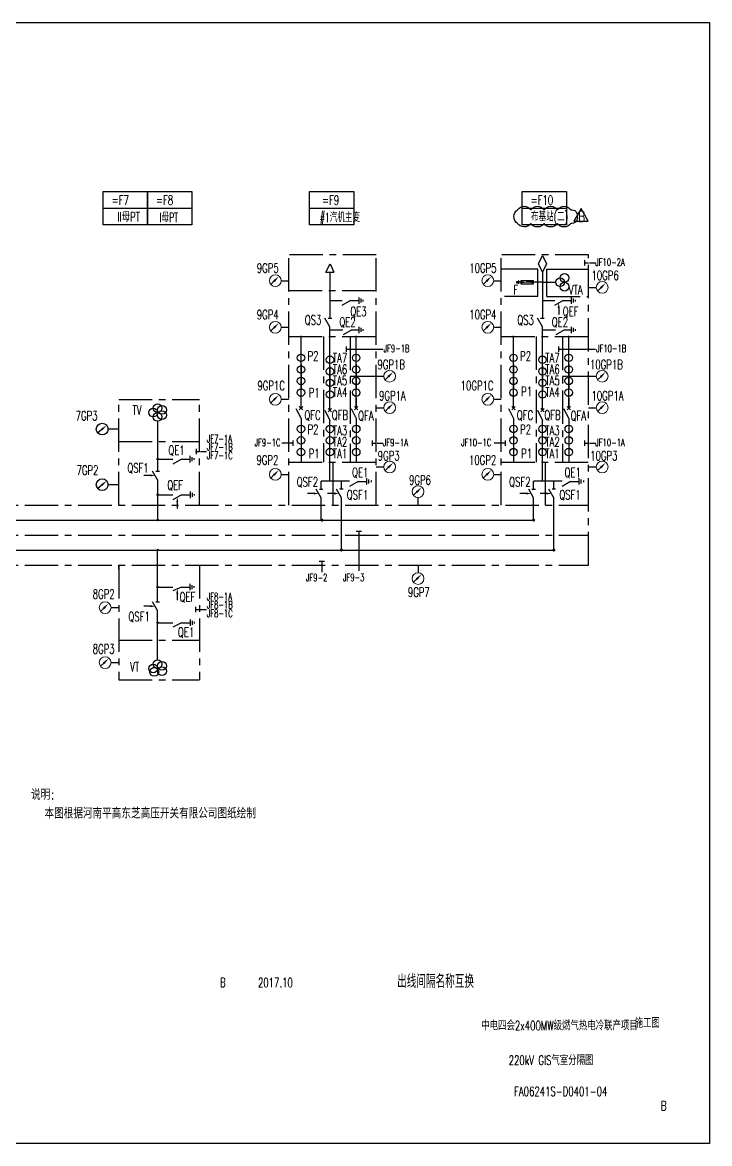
# Model space of a CAD drawing. Extents: x -61205 to 26665, y -81742 to 98141.
# Drawn here: x -8882 to 16865, y -81742 to -39742 of the extents above; entities that cross this region are included whole.
import ezdxf

# ---------------------------------------------------------------- set-up
doc = ezdxf.new("R2010")
doc.units = 0
doc.header["$LTSCALE"] = 1000
doc.header["$MEASUREMENT"] = 0
doc.linetypes.add('G', pattern=[2, 1.25, -0.25, 0.25, -0.25])
doc.layers.get('0').update_dxf_attribs({"linetype": 'CONTINUOUS'})
for name, color, linetype in [('01', 7, 'CONTINUOUS'), ('02', 1, 'CONTINUOUS'), ('05', 4, 'G'), ('06', 4, 'G'), ('08', 1, 'CONTINUOUS'), ('09', 3, 'CONTINUOUS'), ('1', 7, 'CONTINUOUS'), ('11', 6, 'CONTINUOUS')]:
    doc.layers.add(name, color=color, linetype=linetype)
doc.styles.add('DXT', font='geditxt.shx', dxfattribs={"width": 0.72, "bigfont": 'hzfs_1.shx'})
doc.styles.add('intecad', font='geditxt.shx', dxfattribs={"width": 0.667, "bigfont": 'hzfs_1.shx'})

# ---------------------------------------------------------------- blocks, each defined once
blk = doc.blocks.new('SLAJDKA')
blk.add_lwpolyline([(203165, 83952), (202894, 84422), (202623, 83953)], close=True)
at = {"layer": '1', "color": 7, "linetype": 'Continuous', "style": 'DXT', "width": 0.72}
blk.add_text('B', height=400, dxfattribs=at).set_placement((202788, 83924))

msp = doc.modelspace()

# ---------------------------------------------------------------- hatches: boundary and pattern name
at = {"layer": '01'}
h = msp.add_hatch(color=256, dxfattribs=at)
h.paths.add_polyline_path([(-3815.901, -56070.488), (-3815.901, -56101.098), (-3785.291, -56101.098, 0.414213562)])
h.paths.add_polyline_path([(-3815.901, -56070.488, 0.414213562), (-3846.512, -56101.098), (-3815.901, -56101.098)])
h.paths.add_polyline_path([(-3785.291, -56101.098), (-3846.512, -56101.098, 1)])
h = msp.add_hatch(color=256, dxfattribs=at)
h.paths.add_polyline_path([(-3815.901, -57407.451), (-3815.901, -57438.061), (-3785.291, -57438.061, 0.414213562)])
h.paths.add_polyline_path([(-3815.901, -57407.451, 0.414213562), (-3846.512, -57438.061), (-3815.901, -57438.061)])
h.paths.add_polyline_path([(-3785.291, -57438.061), (-3846.512, -57438.061, 1)])
h = msp.add_hatch(color=256, dxfattribs=at)
h.paths.add_polyline_path([(-3815.901, -58354.285), (-3815.901, -58384.896), (-3785.291, -58384.896, 0.414213562)])
h.paths.add_polyline_path([(-3815.901, -58354.285, 0.414213562), (-3846.512, -58384.896), (-3815.901, -58384.896)])
h.paths.add_polyline_path([(-3785.291, -58384.896), (-3846.512, -58384.896, 1)])
h = msp.add_hatch(color=256, dxfattribs=at)
h.paths.add_polyline_path([(-3815.901, -59477.101), (-3815.901, -59507.712), (-3785.291, -59507.712, 0.414213562)])
h.paths.add_polyline_path([(-3815.901, -59477.101, 0.414213562), (-3846.512, -59507.712), (-3815.901, -59507.712)])
h.paths.add_polyline_path([(-3785.291, -59507.712), (-3846.512, -59507.712, 1)])
h = msp.add_hatch(color=256, dxfattribs=at)
h.paths.add_polyline_path([(-3815.901, -60861.812), (-3815.901, -60892.422), (-3785.291, -60892.422, 0.414213562)])
h.paths.add_polyline_path([(-3815.901, -60861.812, 0.414213562), (-3846.512, -60892.422), (-3815.901, -60892.422)])
h.paths.add_polyline_path([(-3785.291, -60892.422), (-3846.512, -60892.422, 1)])
h = msp.add_hatch(color=256, dxfattribs=at)
h.paths.add_polyline_path([(-3815.901, -62198.775), (-3815.901, -62229.385), (-3785.291, -62229.385, 0.414213562)])
h.paths.add_polyline_path([(-3815.901, -62198.775, 0.414213562), (-3846.512, -62229.385), (-3815.901, -62229.385)])
h.paths.add_polyline_path([(-3785.291, -62229.385), (-3846.512, -62229.385, 1)])

# ---------------------------------------------------------------- linework, layer by layer
for p, q in [((-5855.63, -46696.036), (-4195.244, -46696.036)), ((-4195.244, -46696.036), (-2534.858, -46696.036)), ((1871.812, -46696.036), (3532.198, -46696.036)), ((9842.956, -46696.036), (11503.342, -46696.036)), ((12369.546, -48748.569), (12598.06, -48748.569)), ((815.219, -49416.688), (1100.932, -49416.688)), ((8776.59, -49416.688), (9062.303, -49416.688)), ((815.219, -51162.385), (1100.932, -51162.385)), ((8776.59, -51162.385), (9062.303, -51162.385)), ((3431.148, -51978.608), (4625.701, -51978.608)), ((11392.519, -51978.608), (12587.072, -51978.608)), ((815.219, -53859.267), (1100.932, -53859.267)), ((8776.59, -53859.267), (9062.303, -53859.267)), ((-2209.073, -55817.439), (-1980.559, -55817.439)), ((1066.046, -55502.507), (837.532, -55502.507)), ((4408.175, -55501.715), (4636.689, -55501.715)), ((9027.417, -55502.507), (8798.903, -55502.507)), ((12369.546, -55501.715), (12598.06, -55501.715)), ((815.219, -56673.9), (1100.932, -56673.9)), ((4373.289, -56394.306), (4659.002, -56394.306)), ((8776.59, -56673.9), (9062.303, -56673.9)), ((12334.66, -56394.306), (12620.374, -56394.306)), ((5942.031, -57823.488), (5942.031, -57537.774)), ((3721.135, -58981.19), (3721.135, -60291.988)), ((2332.006, -60104.006), (2332.006, -60332.519)), ((5942.031, -60069.12), (5942.031, -60354.833)), ((-5561.275, -61665.037), (-5275.562, -61665.037)), ((-2209.073, -61733.342), (-1980.559, -61733.342)), ((-5561.275, -63724.298), (-5275.562, -63724.298))]:
    msp.add_line(p, q)
msp.add_lwpolyline([(-57434.652, -39741.701), (16865.348, -39741.701), (16865.348, -81741.701), (-57434.652, -81741.701)], close=True)
msp.add_lwpolyline([(9665.673, -46761.302, -0.52056705), (10165.673, -46761.302, -0.52056705), (10665.673, -46761.302, -0.52056705), (11165.673, -46761.302, -0.52056705), (11665.673, -46761.302, -0.52056705), (11908.329, -47018.647, -0.52056705), (11663.255, -47273.573, -0.52056705), (11163.255, -47273.573, -0.52056705), (10663.255, -47273.573, -0.52056705), (10163.255, -47273.573, -0.52056705), (9665.673, -47271.154, -0.52056705)], format="xyb", close=True)
at = {"linetype": 'ByBlock', "lineweight": 18}
for points in [[(539.458, -49438.459), (422.475, -49555.442)], [(8500.829, -49438.459), (8383.846, -49555.442)], [(12785.924, -49687.643), (12668.941, -49804.626)], [(539.458, -51184.157), (422.475, -51301.139)], [(8500.829, -51184.157), (8383.846, -51301.139)], [(4826.13, -53016.623), (4709.147, -53133.606)], [(12787.501, -53016.623), (12670.518, -53133.606)], [(539.458, -53881.038), (422.475, -53998.021)], [(8500.829, -53881.038), (8383.846, -53998.021)], [(4824.553, -54195.259), (4707.57, -54312.242)], [(12785.924, -54195.259), (12668.941, -54312.242)], [(539.458, -56695.671), (422.475, -56812.654)], [(4824.553, -56416.077), (4707.57, -56533.06)], [(8500.829, -56695.671), (8383.846, -56812.654)], [(12785.924, -56416.077), (12668.941, -56533.06)], [(5886.926, -57338.89), (5769.943, -57455.873)], [(5886.926, -60597.26), (5769.943, -60714.243)], [(-5837.036, -61686.808), (-5954.019, -61803.791)], [(-5837.036, -63746.069), (-5954.019, -63863.052)]]:
    msp.add_lwpolyline(points, dxfattribs=at)
for centre in [(594.563, -49416.688), (8555.934, -49416.688), (12841.029, -49665.872), (594.563, -51162.385), (8555.934, -51162.385), (4878.198, -52994.852), (12839.569, -52994.852), (594.563, -53859.267), (8555.934, -53859.267), (4879.658, -54173.488), (12841.029, -54173.488), (4879.658, -56394.306), (12841.029, -56394.306), (594.563, -56673.9), (8555.934, -56673.9), (5942.031, -57317.119), (5942.031, -60575.489), (-5781.931, -61665.037), (-5781.931, -63724.298)]:
    msp.add_circle(centre, 220.656, dxfattribs=at)
for points in [[(572.833, -49468.798), (724.526, -49256.428), (512.156, -49408.121)], [(8534.204, -49468.798), (8685.897, -49256.428), (8473.527, -49408.121)], [(12819.3, -49717.982), (12970.993, -49505.612), (12758.622, -49657.305)], [(572.833, -51214.495), (724.526, -51002.125), (512.156, -51153.818)], [(8534.204, -51214.495), (8685.897, -51002.125), (8473.527, -51153.818)], [(4856.468, -53046.962), (5008.161, -52834.591), (4795.791, -52986.284)], [(12817.839, -53046.962), (12969.533, -52834.591), (12757.162, -52986.284)], [(572.833, -53911.377), (724.526, -53699.007), (512.156, -53850.7)], [(8534.204, -53911.377), (8685.897, -53699.007), (8473.527, -53850.7)], [(4857.929, -54225.598), (5009.622, -54013.228), (4797.251, -54164.921)], [(12819.3, -54225.598), (12970.993, -54013.228), (12758.622, -54164.921)], [(4857.929, -56446.416), (5009.622, -56234.046), (4797.251, -56385.739)], [(12819.3, -56446.416), (12970.993, -56234.046), (12758.622, -56385.739)], [(572.833, -56726.01), (724.526, -56513.639), (512.156, -56665.332)], [(8534.204, -56726.01), (8685.897, -56513.639), (8473.527, -56665.332)], [(5920.301, -57369.228), (6071.994, -57156.858), (5859.624, -57308.551)], [(5920.301, -60627.598), (6071.994, -60415.228), (5859.624, -60566.921)], [(-5803.661, -61717.146), (-5651.968, -61504.776), (-5864.338, -61656.469)], [(-5803.661, -63776.408), (-5651.968, -63564.038), (-5864.338, -63715.731)]]:
    msp.add_solid(points, dxfattribs=at)
at = {"layer": '01'}
for p, q in [((10449.583, -48783.82), (10602.363, -48471.682)), ((10602.363, -48471.682), (10751.439, -48791.073)), ((12184.663, -48648.569), (12184.663, -48848.569)), ((2491.756, -49103.307), (2644.536, -48791.169)), ((2640.992, -49103.307), (2641.505, -50819.708)), ((2644.536, -48791.169), (2790.227, -49103.307)), ((10602.363, -49103.307), (10449.583, -48783.82)), ((10751.439, -48791.073), (10602.363, -49103.307)), ((10602.363, -49103.307), (10602.876, -50819.708)), ((12184.663, -48748.569), (12334.66, -48748.569)), ((9624.768, -49447.935), (9624.768, -49505.973)), ((9665.568, -49517.459), (9665.568, -49435.859)), ((9706.368, -49415.459), (9706.368, -49537.859)), ((9829.664, -49476.659), (9706.368, -49476.659)), ((9806.499, -49541.939), (9806.499, -49411.379)), ((9806.499, -49411.379), (10260.828, -49411.379)), ((10260.828, -49541.939), (9806.499, -49541.939)), ((10260.828, -49476.659), (9992.864, -49476.659)), ((10602.474, -49476.659), (10060.778, -49476.659)), ((10602.876, -49476.659), (10103.496, -49476.659)), ((10260.828, -49411.379), (10260.828, -49541.939)), ((10602.876, -49476.659), (11102.256, -49476.659)), ((2641.505, -50164.448), (3101.639, -50164.448)), ((3412.707, -50164.448), (3089.579, -50351.006)), ((3412.707, -50164.448), (3733.966, -50164.448)), ((3733.966, -50285.118), (3733.966, -50043.777)), ((3809.386, -50239.867), (3809.386, -50089.028)), ((3884.805, -50194.615), (3884.805, -50134.28)), ((10602.876, -50164.448), (11063.01, -50164.448)), ((11374.078, -50164.448), (11050.95, -50351.006)), ((11374.078, -50164.448), (11695.337, -50164.448)), ((11695.337, -50285.118), (11695.337, -50043.777)), ((11770.757, -50239.867), (11770.757, -50089.028)), ((11846.176, -50194.615), (11846.176, -50134.28)), ((2641.505, -51142.836), (2454.947, -50819.708)), ((2574.232, -50819.708), (2708.778, -50819.708)), ((10602.876, -51142.836), (10416.318, -50819.708)), ((10535.603, -50819.708), (10670.149, -50819.708)), ((2641.505, -54262.822), (2641.505, -51142.836)), ((3733.966, -51380.546), (3733.966, -51139.205)), ((3809.386, -51335.295), (3809.386, -51184.456)), ((3884.805, -51290.043), (3884.805, -51229.708)), ((10602.876, -54262.822), (10602.876, -51142.836)), ((11695.337, -51380.546), (11695.337, -51139.205)), ((11770.757, -51335.295), (11770.757, -51184.456)), ((11846.176, -51290.043), (11846.176, -51229.708)), ((1556.834, -53668.988), (1556.834, -51479.242)), ((1556.834, -54190.015), (1556.834, -51479.242)), ((2641.505, -51259.875), (3129.033, -51259.875)), ((2641.505, -53741.795), (2641.505, -51552.049)), ((3463.776, -51259.875), (3140.648, -51446.434)), ((3463.776, -51259.875), (3733.966, -51259.875)), ((3625.803, -53668.988), (3625.803, -51479.242)), ((3625.803, -54190.015), (3625.803, -51479.242)), ((9518.205, -53668.988), (9518.205, -51479.242)), ((9518.205, -54190.015), (9518.205, -51479.242)), ((10602.876, -51259.875), (11090.404, -51259.875)), ((10602.876, -53741.795), (10602.876, -51552.049)), ((11425.147, -51259.875), (11102.019, -51446.434)), ((11425.147, -51259.875), (11695.337, -51259.875)), ((11587.174, -53668.988), (11587.174, -51479.242)), ((11587.174, -54190.015), (11587.174, -51479.242)), ((3246.264, -51878.608), (3246.264, -52078.608)), ((3246.264, -51978.608), (3396.262, -51978.608)), ((11207.636, -51878.608), (11207.636, -52078.608)), ((11207.636, -51978.608), (11357.633, -51978.608)), ((1556.834, -53464.636), (1556.834, -52451.002)), ((3625.803, -53464.636), (3625.803, -52451.002)), ((9518.205, -53464.636), (9518.205, -52451.002)), ((11587.174, -53464.636), (11587.174, -52451.002)), ((1556.834, -52541.57), (1556.834, -53464.636)), ((2641.505, -53537.443), (2641.505, -52523.809)), ((2641.505, -52614.377), (2641.505, -53537.443)), ((3625.803, -52541.57), (3625.803, -53464.636)), ((9518.205, -52541.57), (9518.205, -53464.636)), ((10602.876, -53537.443), (10602.876, -52523.809)), ((10602.876, -52614.377), (10602.876, -53537.443)), ((11587.174, -52541.57), (11587.174, -53464.636)), ((1493.17, -54126.351), (1620.497, -54253.678)), ((1620.497, -54126.351), (1493.17, -54253.678)), ((1556.834, -54190.015), (1556.834, -53816.218)), ((3562.795, -54126.351), (3690.123, -54253.678)), ((3690.123, -54126.351), (3562.795, -54253.678)), ((3625.803, -54190.015), (3625.803, -53816.218)), ((3626.459, -53818.372), (3626.459, -54190.015)), ((9454.541, -54126.351), (9581.868, -54253.678)), ((9581.868, -54126.351), (9454.541, -54253.678)), ((9518.205, -54190.015), (9518.205, -53816.218)), ((11524.167, -54126.351), (11651.494, -54253.678)), ((11651.494, -54126.351), (11524.167, -54253.678)), ((11587.174, -54190.015), (11587.174, -53816.218)), ((11587.83, -53818.372), (11587.83, -54190.015)), ((1366.786, -54198.511), (1556.834, -54583)), ((1556.834, -54583), (1556.834, -56219.937)), ((2451.458, -54271.318), (2641.505, -54655.807)), ((2705.169, -54199.158), (2577.841, -54326.486)), ((2577.841, -54199.158), (2705.169, -54326.486)), ((3436.412, -54198.511), (3626.459, -54583)), ((3626.459, -54583), (3626.459, -56219.937)), ((9328.158, -54198.511), (9518.205, -54583)), ((9518.205, -54583), (9518.205, -56219.937)), ((9518.205, -54583), (9518.205, -54754.862)), ((10412.829, -54271.318), (10602.876, -54655.807)), ((10666.54, -54199.158), (10539.212, -54326.486)), ((10539.212, -54199.158), (10666.54, -54326.486)), ((11397.783, -54198.511), (11587.83, -54583)), ((11587.83, -54583), (11587.83, -56219.937)), ((11587.83, -54583), (11587.83, -54757.369)), ((-3815.901, -54684.98), (-3815.901, -54939.065)), ((-3815.901, -54939.065), (-3815.901, -56557.634)), ((2641.505, -56932.692), (2641.505, -54655.807)), ((10602.876, -56932.692), (10602.876, -54655.807)), ((1250.929, -55402.507), (1250.929, -55602.507)), ((4223.292, -55401.715), (4223.292, -55601.715)), ((9212.301, -55402.507), (9212.301, -55602.507)), ((12184.663, -55401.715), (12184.663, -55601.715)), ((-2393.957, -55817.439), (-2243.959, -55817.439)), ((-2373.972, -55717.439), (-2373.972, -55917.439)), ((1250.929, -55502.507), (1100.932, -55502.507)), ((4223.292, -55501.715), (4373.289, -55501.715)), ((9212.301, -55502.507), (9062.303, -55502.507)), ((12184.663, -55501.715), (12334.66, -55501.715)), ((-3815.901, -56101.098), (-3240.936, -56101.098)), ((-2917.808, -56101.098), (-3240.936, -56287.656)), ((-2917.808, -56101.098), (-2596.549, -56101.098)), ((-2596.549, -56221.769), (-2596.549, -55980.427)), ((-2521.13, -56176.517), (-2521.13, -56025.679)), ((-2445.711, -56131.266), (-2445.711, -56070.931)), ((-2445.711, -56131.266), (-2445.711, -56070.931)), ((-3815.901, -56880.762), (-4002.459, -56557.634)), ((-3883.174, -56557.634), (-3748.628, -56557.634)), ((-3815.901, -56880.762), (-3815.901, -58384.896)), ((3375.268, -56932.692), (2312.313, -56932.692)), ((2312.313, -57227.272), (2312.313, -56932.692)), ((3068.839, -57227.272), (3068.839, -56932.692)), ((3698.396, -56934.359), (3375.268, -57120.918)), ((3698.396, -56934.359), (4019.655, -56934.359)), ((4019.655, -57055.03), (4019.655, -56813.689)), ((4095.074, -57009.779), (4095.074, -56858.94)), ((4195.34, -56959.957), (4195.34, -56899.622)), ((11336.639, -56932.692), (10273.684, -56932.692)), ((10273.684, -57227.272), (10273.684, -56932.692)), ((11030.21, -57227.272), (11030.21, -56932.692)), ((11659.767, -56934.359), (11336.639, -57120.918)), ((11659.767, -56934.359), (11981.026, -56934.359)), ((11981.026, -57055.03), (11981.026, -56813.689)), ((12056.446, -57009.779), (12056.446, -56858.94)), ((12156.711, -56959.957), (12156.711, -56899.622)), ((-3815.901, -57438.061), (-3240.936, -57438.061)), ((-2917.808, -57438.061), (-3240.936, -57624.619)), ((-2917.808, -57438.061), (-2596.549, -57438.061)), ((-2596.549, -57317.39), (-2596.549, -57558.732)), ((-2521.13, -57362.642), (-2521.13, -57513.48)), ((-2445.711, -57407.893), (-2445.711, -57468.229)), ((2312.313, -57550.4), (2125.755, -57227.272)), ((2245.04, -57227.272), (2379.586, -57227.272)), ((3068.839, -57550.4), (2882.281, -57227.272)), ((3136.112, -57227.272), (3001.566, -57227.272)), ((10273.684, -57550.4), (10087.126, -57227.272)), ((10206.411, -57227.272), (10340.957, -57227.272)), ((11030.21, -57550.4), (10843.652, -57227.272)), ((11097.483, -57227.272), (10962.937, -57227.272)), ((2312.313, -58384.896), (2312.313, -57550.4)), ((3068.839, -59507.712), (3068.839, -57550.4)), ((10273.684, -58384.896), (10273.684, -57550.4)), ((11030.21, -59507.712), (11030.21, -57550.4)), ((-51575.95, -58384.896), (10301.565, -58384.896)), ((3621.135, -58796.306), (3821.135, -58796.306)), ((3721.135, -58796.306), (3721.135, -58946.304)), ((-50847.305, -59507.712), (11058.091, -59507.712)), ((-3815.901, -61449.721), (-3815.901, -59507.712)), ((2232.006, -59919.122), (2432.006, -59919.122)), ((2332.006, -59919.122), (2332.006, -60069.12)), ((-3815.901, -60892.422), (-3240.936, -60892.422)), ((-2917.808, -60892.422), (-3240.936, -61032.802)), ((-2917.808, -60892.422), (-2596.549, -60892.422)), ((-2596.549, -61013.093), (-2596.549, -60771.751)), ((-2521.13, -60967.841), (-2521.13, -60817.003)), ((-2445.711, -60922.59), (-2445.711, -60862.254)), ((-3815.901, -61772.849), (-4002.459, -61449.721)), ((-3883.174, -61449.721), (-3748.628, -61449.721)), ((-2393.957, -61633.342), (-2393.957, -61833.342)), ((-2393.957, -61733.342), (-2243.959, -61733.342)), ((-3815.901, -63616.221), (-3815.901, -61772.849)), ((-2596.549, -62108.714), (-2596.549, -62350.056)), ((-2521.13, -62153.966), (-2521.13, -62304.804)), ((-3815.901, -62229.385), (-3240.936, -62229.385)), ((-2917.808, -62229.385), (-3240.936, -62394.266)), ((-2917.808, -62229.385), (-2596.549, -62229.385)), ((-2445.711, -62199.217), (-2445.711, -62259.553))]:
    msp.add_line(p, q, dxfattribs=at)
for points in [[(-5855.63, -46071.036), (-4195.244, -46071.036), (-4195.244, -47321.036), (-5855.63, -47321.036)], [(-4195.244, -46071.036), (-2534.858, -46071.036), (-2534.858, -47321.036), (-4195.244, -47321.036)], [(1871.812, -46071.036), (3532.198, -46071.036), (3532.198, -47321.036), (1871.812, -47321.036)], [(9842.956, -46071.036), (11503.342, -46071.036), (11503.342, -47321.036), (9842.956, -47321.036)]]:
    msp.add_lwpolyline(points, close=True, dxfattribs=at)
at = {"layer": '01', "const_width": 55.762}
for points in [[(2340.194, -58357.015, -1), (2340.194, -58412.777, -1)], [(10273.684, -58357.015, -1), (10273.684, -58412.777, -1)], [(3068.839, -59479.831, 1), (3068.839, -59535.593, 1)], [(11030.21, -59479.831, 1), (11030.21, -59535.593, 1)]]:
    msp.add_lwpolyline(points, format="xyb", close=True, dxfattribs=at)
at = {"layer": '01'}
for centre, radius in [((11265.785, -49476.659), 163.529), ((11429.568, -49313.13), 163.529), ((11429.568, -49640.187), 163.529), ((1556.834, -52305.196), 139.406), ((2641.505, -52378.004), 139.406), ((3625.803, -52305.196), 139.406), ((9518.205, -52305.196), 139.406), ((10602.876, -52378.004), 139.406), ((11587.174, -52305.196), 139.406), ((1556.834, -52742.955), 139.406), ((2641.505, -52815.762), 139.406), ((3625.803, -52742.955), 139.406), ((9518.205, -52742.955), 139.406), ((10602.876, -52815.762), 139.406), ((11587.174, -52742.955), 139.406), ((1556.834, -53171.309), 139.406), ((2641.505, -53244.117), 139.406), ((3625.803, -53171.309), 139.406), ((9518.205, -53171.309), 139.406), ((10602.876, -53244.117), 139.406), ((11587.174, -53171.309), 139.406), ((1556.834, -53608.689), 139.406), ((2641.505, -53681.496), 139.406), ((3625.803, -53608.689), 139.406), ((9518.205, -53608.689), 139.406), ((10602.876, -53681.496), 139.406), ((11587.174, -53608.689), 139.406), ((-3815.901, -54194.393), 163.529), ((-3652.372, -54259.184), 163.529), ((-3979.685, -54357.922), 163.529), ((-3815.901, -54521.451), 163.529), ((-3652.372, -54456.66), 163.529), ((1556.834, -54970.746), 139.406), ((2641.505, -54970.746), 139.406), ((3626.459, -54970.746), 139.406), ((9518.205, -54970.746), 139.406), ((10602.876, -54970.746), 139.406), ((11587.83, -54970.746), 139.406), ((1556.834, -55399.1), 139.406), ((2641.505, -55399.1), 139.406), ((3626.459, -55399.1), 139.406), ((9518.205, -55399.1), 139.406), ((10602.876, -55399.1), 139.406), ((11587.83, -55399.1), 139.406), ((1556.834, -55836.479), 139.406), ((2641.505, -55836.479), 139.406), ((3626.459, -55836.479), 139.406), ((9518.205, -55836.479), 139.406), ((10602.876, -55836.479), 139.406), ((11587.83, -55836.479), 139.406), ((-3815.901, -56101.098), 30.61), ((-3815.901, -57438.061), 30.61), ((-3815.901, -58384.896), 30.61), ((-3815.901, -59507.712), 30.61), ((-3815.901, -60892.422), 30.61), ((-3815.901, -62229.385), 30.61), ((-3979.685, -63943.279), 163.529), ((-3815.901, -63779.75), 163.529), ((-3652.372, -63844.541), 163.529), ((-3940.311, -64074.221), 163.529), ((-3652.372, -64042.017), 163.529)]:
    msp.add_circle(centre, radius, dxfattribs=at)
for points in [[(9824.877, -49510.659), (10028.877, -49476.659), (9824.877, -49442.659)], [(10232.877, -49510.659), (10028.877, -49476.659), (10232.877, -49442.659)]]:
    msp.add_solid(points, dxfattribs=at)
at = {"layer": '02'}
for p, q in [((-5908.766, -54990.788), (-6060.166, -55119.935)), ((-5671.691, -54971.853), (-5275.338, -54971.889)), ((-5908.342, -57073.571), (-6059.741, -57202.718)), ((-5671.267, -57054.636), (-5274.913, -57054.671))]:
    msp.add_line(p, q, dxfattribs=at)
for centre in [(-5892.408, -54976.428), (-5891.983, -57059.211)]:
    msp.add_circle(centre, 220.764, dxfattribs=at)
for points in [[(-5934.999, -54960.035), (-5724.249, -54833.392), (-5882.533, -55021.541)], [(-5934.574, -57042.818), (-5723.825, -56916.175), (-5882.109, -57104.324)]]:
    msp.add_solid(points, dxfattribs=at)
at = {"layer": '05'}
for p, q in [((1100.932, -57823.488), (1100.932, -48447.919)), ((4373.289, -48447.919), (1100.932, -48447.919)), ((4373.289, -57823.488), (4373.289, -48447.919)), ((9062.303, -57823.488), (9062.303, -48447.919)), ((12334.66, -48447.919), (9062.303, -48447.919)), ((12334.66, -60069.12), (12334.66, -48447.919)), ((10434.991, -50003.358), (10434.991, -48987.755)), ((1100.932, -49789.215), (4373.289, -49789.215)), ((10434.991, -50003.358), (9062.303, -50003.358)), ((10770.761, -50003.358), (12334.66, -50003.358)), ((1100.932, -51504.785), (4373.289, -51504.785)), ((2404.723, -51504.785), (2404.723, -56219.937)), ((3396.262, -51524.175), (3396.262, -56219.937)), ((9062.303, -51504.785), (12334.66, -51504.785)), ((10366.094, -51504.785), (10366.094, -56219.937)), ((11357.633, -51524.175), (11357.633, -56219.937)), ((-5275.562, -57823.488), (-5275.562, -53870.961)), ((-5275.562, -53870.961), (-2243.959, -53870.961)), ((-2243.959, -57823.488), (-2243.959, -53870.961)), ((-5275.562, -55447.011), (-2243.959, -55447.011)), ((1100.932, -56219.937), (4376.451, -56219.937)), ((9062.303, -56219.937), (12337.822, -56219.937)), ((-52787.331, -57823.488), (12334.66, -57823.488)), ((-52787.331, -58946.304), (12334.66, -58946.304)), ((-52787.331, -60069.12), (12334.66, -60069.12)), ((-5275.562, -60069.12), (-5275.562, -64371.392)), ((-5275.562, -60223.255), (-5275.562, -60069.12)), ((-2243.959, -60069.12), (-2243.959, -64371.392)), ((-5275.562, -62883.472), (-2243.959, -62883.472)), ((-5275.562, -64371.392), (-2243.959, -64371.392))]:
    msp.add_line(p, q, dxfattribs=at)
at = {"layer": '05', "ltscale": 500}
for p, q in [((10434.991, -48987.755), (9062.303, -48987.755)), ((10770.761, -50003.358), (10770.761, -48987.755)), ((10770.761, -48987.755), (12334.66, -48987.755)), ((2756.114, -57823.488), (2756.114, -56219.937)), ((10717.485, -57823.488), (10717.485, -56219.937))]:
    msp.add_line(p, q, dxfattribs=at)
at = {"layer": '05', "color": 7}
for p, q in [((11212.514, -50438.429), (11212.514, -50678.429)), ((-4093.826, -56712.368), (-4333.826, -56712.368)), ((2038.331, -57388.836), (1798.331, -57388.836)), ((2794.857, -57388.836), (2554.857, -57388.836)), ((9999.702, -57388.836), (9759.702, -57388.836)), ((10756.229, -57388.836), (10516.229, -57388.836)), ((-3079.372, -57712.043), (-3079.372, -57952.043)), ((-3079.372, -61143.315), (-3079.372, -61383.315)), ((-4089.883, -61611.285), (-4329.883, -61611.285))]:
    msp.add_line(p, q, dxfattribs=at)
for points in [[(11172.514, -50438.429), (11252.514, -50438.429), (11212.514, -50257.727)], [(-4093.826, -56672.368), (-4093.826, -56752.368), (-3913.124, -56712.368)], [(-3119.372, -57712.043), (-3039.372, -57712.043), (-3079.372, -57531.34)], [(2038.331, -57348.836), (2038.331, -57428.836), (2219.034, -57388.836)], [(2794.857, -57348.836), (2794.857, -57428.836), (2975.56, -57388.836)], [(9999.702, -57348.836), (9999.702, -57428.836), (10180.405, -57388.836)], [(10756.229, -57348.836), (10756.229, -57428.836), (10936.931, -57388.836)], [(-3119.372, -61143.315), (-3039.372, -61143.315), (-3079.372, -60962.612)], [(-4089.883, -61571.285), (-4089.883, -61651.285), (-3909.18, -61611.285)]]:
    msp.add_solid(points, dxfattribs=at)
at = {"layer": '08'}
for p, q in [((12334.66, -49665.872), (12620.374, -49665.872)), ((3396.262, -52994.852), (4657.542, -52994.852)), ((11357.633, -52994.852), (12618.913, -52994.852)), ((4373.289, -54173.488), (4659.002, -54173.488)), ((12334.66, -54173.488), (12620.374, -54173.488))]:
    msp.add_line(p, q, dxfattribs=at)
at = {"layer": '09'}
msp.add_line((2491.756, -49103.307), (2790.227, -49103.307), dxfattribs=at)

# ---------------------------------------------------------------- block references
msp.add_blockref('SLAJDKA', (-190843.648, -131138.732))

# ---------------------------------------------------------------- texts
at = {"layer": '06', "style": 'intecad', "width": 0.667}
for s, p in [('JF10-2A', (12585.447, -48863.977)), ('JF9-1B', (4652.699, -52094.017)), ('JF10-1B', (12614.07, -52094.017)), ('JF7-1A', (-1973.187, -55476.529)), ('JF9-1C', (-181.481, -55617.915)), ('JF9-1A', (4624.076, -55617.123)), ('JF10-1C', (7559.032, -55617.915)), ('JF10-1A', (12585.447, -55617.123)), ('JF7-1B', (-1973.187, -55782.003)), ('JF7-1C', (-1973.187, -56101.285)), ('JF9-2', (1742.255, -60676.766)), ('JF9-3', (3131.385, -60672.888)), ('JF8-1A', (-1973.187, -61392.431)), ('JF8-1B', (-1973.187, -61697.905)), ('JF8-1C', (-1973.187, -62017.187))]:
    msp.add_text(s, height=280, dxfattribs=at).set_placement(p)
at = {"layer": '1', "color": 7, "linetype": 'Continuous', "style": 'DXT', "width": 0.72}
msp.add_text('出线间隔名称互换', height=500, dxfattribs=at).set_placement((5158.062, -75910.538))
at = {"layer": '11', "style": 'intecad'}
for s, width, p in [('=F7', 0.667, (-5533.781, -46576.945)), ('=F8', 0.667, (-3873.395, -46576.945)), ('=F9', 0.667, (2346.278, -46576.945)), ('=F10', 0.667, (10164.806, -46576.945)), ('II母PT', 0.667, (-5323.145, -47197.607)), ('I母PT', 0.6, (-3743.501, -47221.966)), ('#1汽机主变', 0.6, (2265.11, -47221.966)), ('布基站(二)', 0.6, (10175.456, -47195.107)), ('9GP5', 0.667, (-99.911, -49117.788)), ('10GP5', 0.667, (7861.46, -49117.788)), ('10GP6', 0.667, (12440.985, -49393.937)), ('F', 0.667, (9514.609, -49929.831)), ('VTA', 0.667, (11587.616, -49929.831)), ('QE3', 0.667, (3403.363, -50745.117)), ('QEF', 0.667, (11364.734, -50745.117)), ('9GP4', 0.667, (-99.911, -50863.485)), ('QS3', 0.667, (1699.254, -51064.356)), ('QE2', 0.667, (2994.278, -51140.735)), ('10GP4', 0.667, (7861.46, -50863.485)), ('QS3', 0.667, (9660.625, -51064.356)), ('QE2', 0.667, (10955.649, -51140.735)), ('P2', 0.667, (1802.702, -52414.683)), ('P2', 0.667, (9764.073, -52414.683)), ('TA7', 0.667, (2748.957, -52484.437)), ('9GP1B', 0.667, (4422.195, -52730.493)), ('TA7', 0.667, (10710.328, -52484.437)), ('10GP1B', 0.667, (12383.566, -52730.493)), ('TA6', 0.667, (2748.957, -52912.617)), ('TA6', 0.667, (10710.328, -52912.617)), ('9GP1C', 0.667, (-77.299, -53524.04)), ('TA5', 0.667, (2749.108, -53332.748)), ('10GP1C', 0.667, (7538.182, -53524.04)), ('TA5', 0.667, (10710.48, -53332.748)), ('P1', 0.667, (1842.985, -53788.571)), ('TA4', 0.667, (2749.108, -53770.127)), ('9GP1A', 0.667, (4479.614, -53901.553)), ('P1', 0.667, (9804.356, -53743.4)), ('TA4', 0.667, (10710.48, -53770.127)), ('10GP1A', 0.667, (12440.985, -53901.553)), ('TV', 0.667, (-4758.104, -54444.168)), ('7GP3', 0.667, (-6887.986, -54649.31)), ('QFC', 0.667, (1682.872, -54630.326)), ('QFB', 0.667, (2710.401, -54623.189)), ('QFA', 0.667, (3698.084, -54648.29)), ('QFC', 0.667, (9644.243, -54630.326)), ('QFB', 0.667, (10671.772, -54623.189)), ('QFA', 0.667, (11659.455, -54648.29)), ('P2', 0.667, (1802.702, -55161.768)), ('TA3', 0.667, (2748.957, -55207.006)), ('P2', 0.667, (9764.073, -55161.768)), ('TA3', 0.667, (10710.328, -55207.006)), ('TA2', 0.667, (2749.108, -55627.137)), ('TA2', 0.667, (10710.48, -55627.137)), ('QE1', 0.667, (-3410.621, -55943.186)), ('P1', 0.667, (1842.985, -56068.728)), ('TA1', 0.667, (2749.108, -56064.516)), ('9GP3', 0.667, (4430.613, -56150.143)), ('P1', 0.667, (9804.356, -56068.728)), ('TA1', 0.667, (10710.48, -56064.516)), ('10GP3', 0.667, (12391.984, -56150.143)), ('QSF1', 0.667, (-4949.539, -56605.783)), ('9GP2', 0.667, (-111.171, -56312.298)), ('10GP2', 0.667, (7850.201, -56312.298)), ('7GP2', 0.667, (-6853.165, -56688.299)), ('QE1', 0.667, (3469.44, -56774.938)), ('QE1', 0.667, (11430.811, -56774.938)), ('QEF', 0.667, (-3453.022, -57248.317)), ('QSF2', 0.667, (1395.407, -57127.87)), ('9GP6', 0.667, (5603.21, -57059.39)), ('QSF2', 0.667, (9356.778, -57127.87)), ('QSF1', 0.667, (3273.865, -57608.455)), ('QSF1', 0.667, (11235.237, -57608.455)), ('8GP2', 0.667, (-6249.863, -61329.809)), ('QEF', 0.667, (-2991.813, -61439.668)), ('9GP7', 0.667, (5561.581, -61262.183)), ('QSF1', 0.667, (-4910.921, -62175.029)), ('QE1', 0.667, (-3055.455, -62756.695)), ('8GP3', 0.667, (-6249.863, -63389.071)), ('VT', 0.667, (-4846.866, -64055.687)), ('B', 0.667, (-1478.801, -75876.832)), ('2017.10', 0.667, (-53.496, -75887.301)), ('中电四会2x400MW级燃气热电冷联产项目', 0.667, (8310.338, -77497.423)), ('施工图 ', 0.667, (14056.05, -77399.232)), ('220kV GIS气室分隔图', 0.667, (9338.086, -78797.982)), ('FA06241S-D0401-04', 0.667, (9541.344, -79962.563)), ('B', 0.667, (15041.12, -80497.205))]:
    msp.add_text(s, height=350, dxfattribs=dict(at, width=width)).set_placement(p)
at = {"layer": '11', "char_height": 400, "attachment_point": 1, "style": 'intecad'}
for s, insert in [('说明{\\Ftxt|c134;:}', (-8560.099, -68464.241)), ('本图根据河南平高东芝高压开关有限公司图纸绘制', (-8055.523, -69164.992))]:
    msp.add_mtext(s, dxfattribs=dict(at, insert=insert))

doc.saveas('drawing.dxf')
